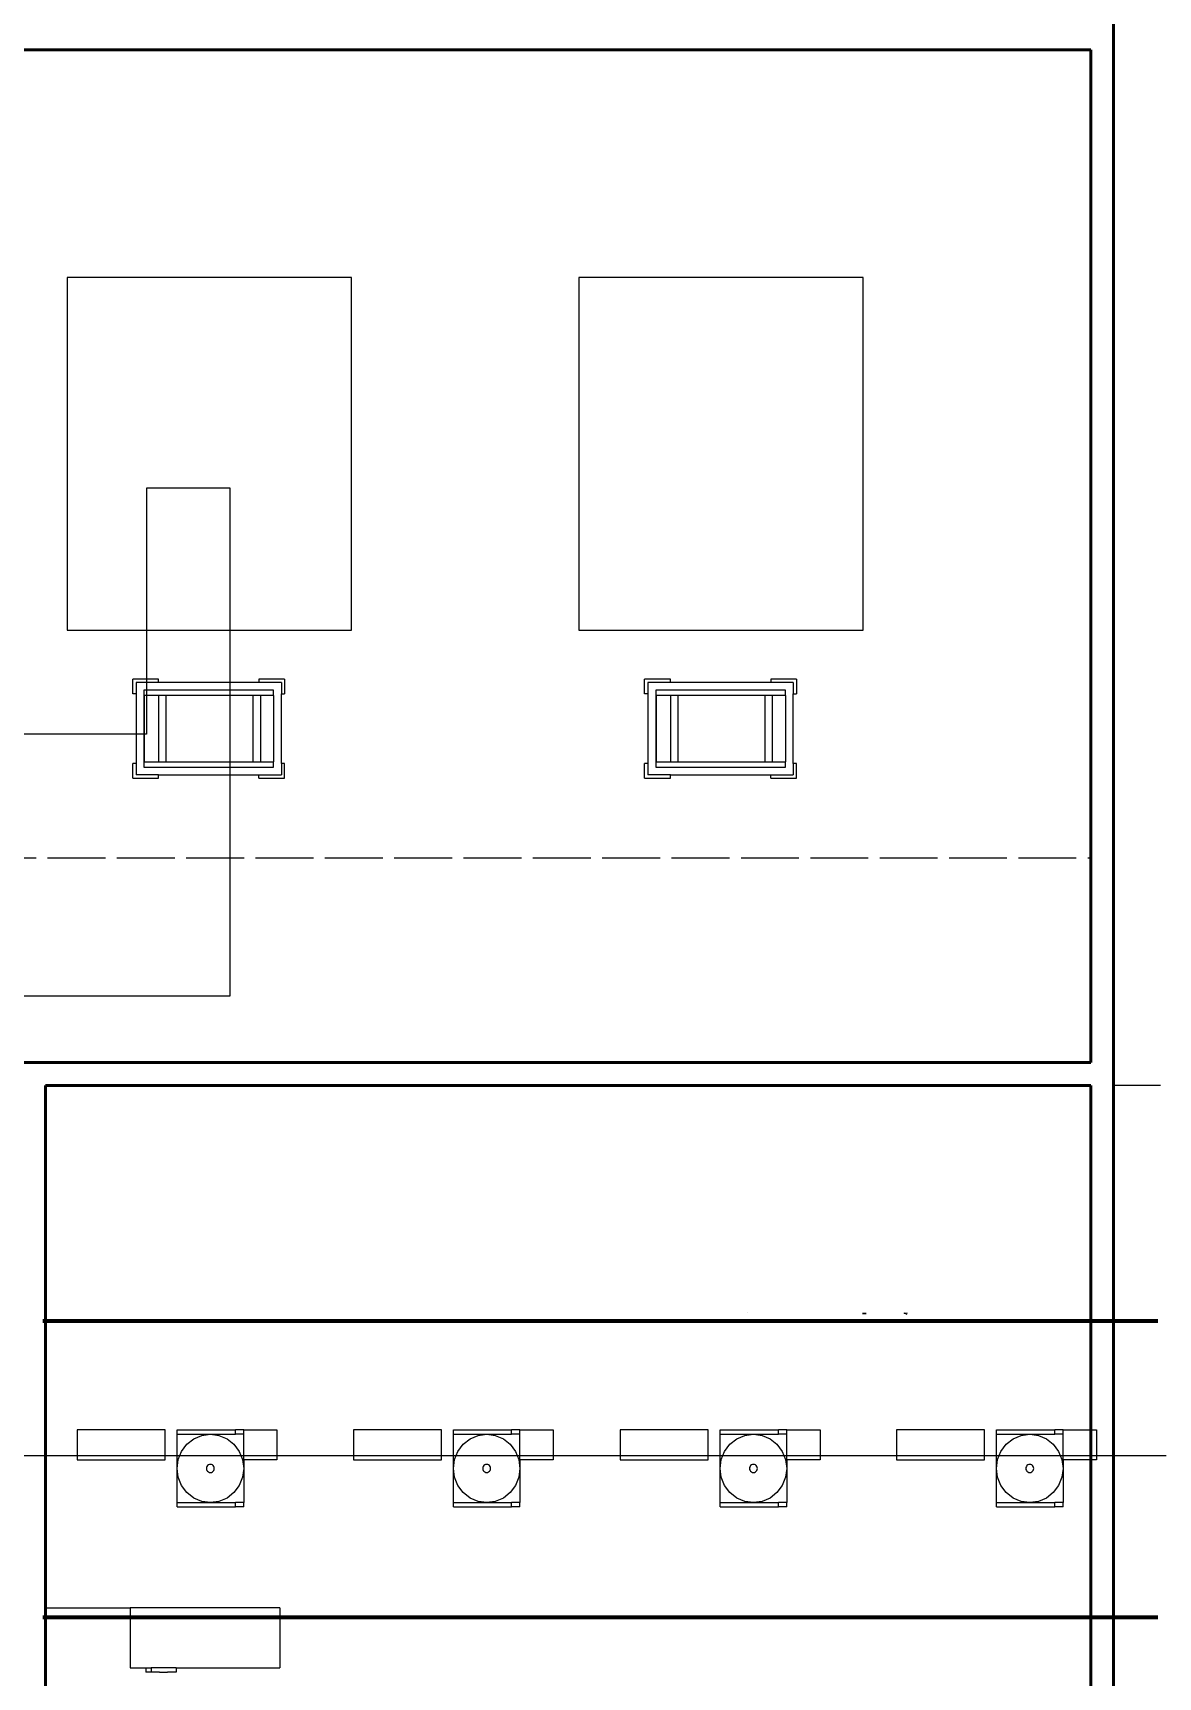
# Model space of a CAD drawing. Header units: millimetres. Extents: x 44692 to 172587, y -26854 to 14445.
# Drawn here: x 156832 to 161778, y -17627 to -10402 of the extents above; entities that cross this region are included whole.
import ezdxf

# ---------------------------------------------------------------- set-up
doc = ezdxf.new("R2010")
doc.units = ezdxf.units.MM
doc.header["$LTSCALE"] = 100
doc.linetypes.add('DASHEDX2', pattern=[3.048, 2.54, -0.508])
for name, color, linetype in [('Area proceso', 90, 'DASHEDX2'), ('Flujo linea A', 4, 'Continuous'), ('Flujo linea B', 160, 'Continuous'), ('Maquinas', 200, 'Continuous'), ('Transporte semielaborado', 30, 'Continuous')]:
    doc.layers.add(name, color=color, linetype=linetype)
doc.layers.add('Paredes', color=7, linetype='Continuous', lineweight=50)

# ---------------------------------------------------------------- blocks, each defined once
blk = doc.blocks.new('Bakery Trolley pl')
at = {"layer": 'Transporte semielaborado'}
for p, q in [((0.1804, 0.6253), (0.2371, 0.6253)), ((0.1804, 0.6253), (0.1804, 0.526)), ((0.2371, 0.6127), (0.1929, 0.6127)), ((0.1929, 0.526), (0.1929, 0.6127)), ((0.2229, 0.5827), (0.2229, 0.0827)), ((0.2429, 0.5827), (0.2229, 0.5827)), ((0.2371, 0.6127), (0.2371, 0.6253)), ((0.5048, 0.6127), (0.2371, 0.6127)), ((0.2429, 0.5827), (0.2429, 0.5798)), ((0.4989, 0.5827), (0.2429, 0.5827)), ((0.2429, 0.5798), (0.4989, 0.5798)), ((0.2429, 0.5798), (0.2429, 0.5245)), ((0.5189, 0.5827), (0.4989, 0.5827)), ((0.4989, 0.5798), (0.4989, 0.5827)), ((0.4989, 0.5245), (0.4989, 0.5798)), ((0.5048, 0.6127), (0.5048, 0.6253)), ((0.5048, 0.6253), (0.5615, 0.6253)), ((0.5489, 0.6127), (0.5048, 0.6127)), ((0.5189, 0.0827), (0.5189, 0.5827)), ((0.5489, 0.526), (0.5489, 0.6127)), ((0.5615, 0.526), (0.5615, 0.6253)), ((0.1804, 0.526), (0.1929, 0.526)), ((0.1929, 0.526), (0.1929, 0.1394)), ((0.2429, 0.5245), (0.4989, 0.5245)), ((0.2429, 0.5245), (0.2429, 0.4967)), ((0.4989, 0.4967), (0.4989, 0.5245)), ((0.5489, 0.526), (0.5615, 0.526)), ((0.5489, 0.1394), (0.5489, 0.526)), ((0.2429, 0.4967), (0.4989, 0.4967)), ((0.2429, 0.4967), (0.2429, 0.1615)), ((0.4989, 0.1615), (0.4989, 0.4967)), ((0.1804, 0.1394), (0.1929, 0.1394)), ((0.1804, 0.1394), (0.1804, 0.0402)), ((0.1929, 0.1394), (0.1929, 0.0527)), ((0.2429, 0.1615), (0.4989, 0.1615)), ((0.2429, 0.1615), (0.2429, 0.1325)), ((0.2429, 0.1325), (0.4989, 0.1325)), ((0.2429, 0.1325), (0.2429, 0.0827)), ((0.4989, 0.1325), (0.4989, 0.1615)), ((0.4989, 0.0827), (0.4989, 0.1325)), ((0.5615, 0.1394), (0.5489, 0.1394)), ((0.5489, 0.0527), (0.5489, 0.1394)), ((0.5615, 0.0402), (0.5615, 0.1394)), ((0.2229, 0.0827), (0.2429, 0.0827)), ((0.4989, 0.0827), (0.2429, 0.0827)), ((0.4989, 0.0827), (0.5189, 0.0827)), ((0.1804, 0.0402), (0.2371, 0.0402)), ((0.2371, 0.0527), (0.1929, 0.0527)), ((0.2371, 0.0402), (0.2371, 0.0527)), ((0.2371, 0.0527), (0.5048, 0.0527)), ((0.5048, 0.0527), (0.5048, 0.0402)), ((0.5489, 0.0527), (0.5048, 0.0527)), ((0.5615, 0.0402), (0.5048, 0.0402))]:
    blk.add_line(p, q, dxfattribs=at)

msp = doc.modelspace()

# ---------------------------------------------------------------- linework, layer by layer
at = {"layer": 'Area proceso'}
for p, q in [((155980.652, -10476.822), (161481.616, -10476.822)), ((161481.616, -14026.822), (161481.616, -10476.822)), ((155981.754, -14026.822), (161481.616, -14026.822))]:
    msp.add_line(p, q, dxfattribs=at)
at = {"layer": 'Area proceso', "color": 3}
for p, q in [((161481.616, -15026.822), (156887.38, -15026.822)), ((161787.38, -15026.822), (161581.616, -15026.822))]:
    msp.add_line(p, q, dxfattribs=at)
at = {"layer": 'Flujo linea A'}
msp.add_line((154111.708, -16653.231), (161813.634, -16653.231), dxfattribs=at)
at = {"layer": 'Flujo linea B'}
for p, q in [((157699.24, -12403.025), (157331.767, -12403.025)), ((157331.767, -12403.025), (157331.767, -13483.877)), ((157699.24, -14632.8), (157699.24, -12403.025)), ((157331.767, -13483.877), (155436.402, -13483.877)), ((153510.447, -14632.8), (157699.24, -14632.8))]:
    msp.add_line(p, q, dxfattribs=at)
at = {"layer": 'Maquinas'}
for p, q in [((156981.616, -11476.822), (156981.616, -13026.822)), ((158231.616, -11476.822), (156981.616, -11476.822)), ((158231.616, -13026.822), (158231.616, -11476.822)), ((159231.616, -11476.822), (159231.616, -13026.822)), ((160481.616, -11476.822), (159231.616, -11476.822)), ((160481.616, -13026.822), (160481.616, -11476.822)), ((156981.616, -13026.822), (158231.616, -13026.822)), ((159231.616, -13026.822), (160481.616, -13026.822)), ((156875.828, -16062.88), (161775.828, -16062.88)), ((157026.187, -16541.023), (157026.187, -16672.535)), ((157412.732, -16541.023), (157026.187, -16541.023)), ((157412.732, -16672.535), (157412.732, -16541.023)), ((157465.372, -16559.811), (157465.372, -16541.023)), ((157465.372, -16541.023), (157721.562, -16541.023)), ((157721.562, -16559.811), (157721.562, -16541.023)), ((157758.161, -16541.023), (157721.562, -16541.023)), ((157758.161, -16559.811), (157758.161, -16541.023)), ((157758.161, -16541.023), (157904.556, -16541.023)), ((157904.556, -16541.023), (157904.556, -16672.535)), ((158240.719, -16541.023), (158240.719, -16672.535)), ((158627.263, -16541.023), (158240.719, -16541.023)), ((158627.263, -16672.535), (158627.263, -16541.023)), ((158679.903, -16559.811), (158679.903, -16541.023)), ((158679.903, -16541.023), (158936.094, -16541.023)), ((158936.094, -16559.811), (158936.094, -16541.023)), ((158972.693, -16541.023), (158936.094, -16541.023)), ((158972.693, -16559.811), (158972.693, -16541.023)), ((158972.693, -16541.023), (159119.087, -16541.023)), ((159119.087, -16541.023), (159119.087, -16672.535)), ((159413.264, -16541.023), (159413.264, -16672.535)), ((159799.809, -16541.023), (159413.264, -16541.023)), ((159799.809, -16672.535), (159799.809, -16541.023)), ((159852.449, -16559.811), (159852.449, -16541.023)), ((159852.449, -16541.023), (160108.639, -16541.023)), ((160108.639, -16559.811), (160108.639, -16541.023)), ((160145.238, -16541.023), (160108.639, -16541.023)), ((160145.238, -16559.811), (160145.238, -16541.023)), ((160145.238, -16541.023), (160291.633, -16541.023)), ((160291.633, -16541.023), (160291.633, -16672.535)), ((160627.796, -16541.023), (160627.796, -16672.535)), ((161014.34, -16541.023), (160627.796, -16541.023)), ((161014.34, -16672.535), (161014.34, -16541.023)), ((161066.98, -16559.811), (161066.98, -16541.023)), ((161066.98, -16541.023), (161323.171, -16541.023)), ((161323.171, -16559.811), (161323.171, -16541.023)), ((161359.77, -16541.023), (161323.171, -16541.023)), ((161359.77, -16559.811), (161359.77, -16541.023)), ((161359.77, -16541.023), (161506.164, -16541.023)), ((161506.164, -16541.023), (161506.164, -16672.535)), ((157465.372, -16559.811), (157611.766, -16559.811)), ((157465.372, -16710.11), (157465.372, -16559.811)), ((157484.985, -16634.961), (157508.25, -16603.832)), ((157508.25, -16603.832), (157538.569, -16579.947)), ((157538.569, -16579.947), (157573.877, -16564.932)), ((157573.877, -16564.932), (157611.766, -16559.811)), ((157611.766, -16559.811), (157649.656, -16564.932)), ((157611.766, -16559.811), (157721.562, -16559.811)), ((157649.656, -16564.932), (157684.964, -16579.947)), ((157684.964, -16579.947), (157715.283, -16603.832)), ((157715.283, -16603.832), (157738.548, -16634.961)), ((157758.161, -16559.811), (157721.562, -16559.811)), ((157758.161, -16672.535), (157758.161, -16559.811)), ((158679.903, -16559.811), (158826.298, -16559.811)), ((158679.903, -16710.11), (158679.903, -16559.811)), ((158699.516, -16634.961), (158722.781, -16603.832)), ((158722.781, -16603.832), (158753.1, -16579.947)), ((158753.1, -16579.947), (158788.408, -16564.932)), ((158788.408, -16564.932), (158826.298, -16559.811)), ((158826.298, -16559.811), (158864.188, -16564.932)), ((158826.298, -16559.811), (158936.094, -16559.811)), ((158864.188, -16564.932), (158899.495, -16579.947)), ((158899.495, -16579.947), (158929.815, -16603.832)), ((158929.815, -16603.832), (158953.079, -16634.961)), ((158972.693, -16559.811), (158936.094, -16559.811)), ((158972.693, -16672.535), (158972.693, -16559.811)), ((159852.449, -16559.811), (159998.843, -16559.811)), ((159852.449, -16710.11), (159852.449, -16559.811)), ((159872.062, -16634.961), (159895.327, -16603.832)), ((159895.327, -16603.832), (159925.646, -16579.947)), ((159925.646, -16579.947), (159960.954, -16564.932)), ((159960.954, -16564.932), (159998.843, -16559.811)), ((159998.843, -16559.811), (160036.733, -16564.932)), ((159998.843, -16559.811), (160108.639, -16559.811)), ((160036.733, -16564.932), (160072.041, -16579.947)), ((160072.041, -16579.947), (160102.36, -16603.832)), ((160102.36, -16603.832), (160125.625, -16634.961)), ((160145.238, -16559.811), (160108.639, -16559.811)), ((160145.238, -16672.535), (160145.238, -16559.811)), ((161066.98, -16559.811), (161213.375, -16559.811)), ((161066.98, -16710.11), (161066.98, -16559.811)), ((161086.593, -16634.961), (161109.858, -16603.832)), ((161109.858, -16603.832), (161140.177, -16579.947)), ((161140.177, -16579.947), (161175.485, -16564.932)), ((161175.485, -16564.932), (161213.375, -16559.811)), ((161213.375, -16559.811), (161251.265, -16564.932)), ((161213.375, -16559.811), (161323.171, -16559.811)), ((161251.265, -16564.932), (161286.572, -16579.947)), ((161286.572, -16579.947), (161316.892, -16603.832)), ((161316.892, -16603.832), (161340.156, -16634.961)), ((161359.77, -16559.811), (161323.171, -16559.811)), ((161359.77, -16672.535), (161359.77, -16559.811)), ((157026.187, -16672.535), (157412.732, -16672.535)), ((157465.372, -16710.11), (157470.36, -16671.21)), ((157470.36, -16671.21), (157484.985, -16634.961)), ((157738.548, -16634.961), (157753.173, -16671.21)), ((157753.173, -16671.21), (157758.161, -16710.11)), ((157904.556, -16672.535), (157758.161, -16672.535)), ((157758.161, -16672.535), (157758.161, -16710.11)), ((158240.719, -16672.535), (158627.263, -16672.535)), ((158679.903, -16710.11), (158684.891, -16671.21)), ((158684.891, -16671.21), (158699.516, -16634.961)), ((158953.079, -16634.961), (158967.704, -16671.21)), ((158967.704, -16671.21), (158972.693, -16710.11)), ((159119.087, -16672.535), (158972.693, -16672.535)), ((158972.693, -16672.535), (158972.693, -16710.11)), ((159413.264, -16672.535), (159799.809, -16672.535)), ((159852.449, -16710.11), (159857.437, -16671.21)), ((159857.437, -16671.21), (159872.062, -16634.961)), ((160125.625, -16634.961), (160140.25, -16671.21)), ((160140.25, -16671.21), (160145.238, -16710.11)), ((160291.633, -16672.535), (160145.238, -16672.535)), ((160145.238, -16672.535), (160145.238, -16710.11)), ((160627.796, -16672.535), (161014.34, -16672.535)), ((161066.98, -16710.11), (161071.968, -16671.21)), ((161071.968, -16671.21), (161086.593, -16634.961)), ((161340.156, -16634.961), (161354.781, -16671.21)), ((161354.781, -16671.21), (161359.77, -16710.11)), ((161506.164, -16672.535), (161359.77, -16672.535)), ((161359.77, -16672.535), (161359.77, -16710.11)), ((157470.36, -16749.011), (157465.372, -16710.11)), ((157465.372, -16860.41), (157465.372, -16710.11)), ((157484.985, -16785.26), (157470.36, -16749.011)), ((157595.049, -16705.511), (157594.459, -16710.11)), ((157594.459, -16710.11), (157595.049, -16714.709)), ((157596.778, -16701.226), (157595.049, -16705.511)), ((157595.049, -16714.709), (157596.778, -16718.995)), ((157599.528, -16697.546), (157596.778, -16701.226)), ((157596.778, -16718.995), (157599.528, -16722.675)), ((157603.113, -16694.722), (157599.528, -16697.546)), ((157599.528, -16722.675), (157603.113, -16725.499)), ((157607.287, -16692.947), (157603.113, -16694.722)), ((157603.113, -16725.499), (157607.287, -16727.274)), ((157611.766, -16692.341), (157607.287, -16692.947)), ((157607.287, -16727.274), (157611.766, -16727.879)), ((157616.246, -16692.947), (157611.766, -16692.341)), ((157611.766, -16727.879), (157616.246, -16727.274)), ((157620.42, -16694.722), (157616.246, -16692.947)), ((157616.246, -16727.274), (157620.42, -16725.499)), ((157624.004, -16697.546), (157620.42, -16694.722)), ((157620.42, -16725.499), (157624.004, -16722.675)), ((157626.755, -16701.226), (157624.004, -16697.546)), ((157624.004, -16722.675), (157626.755, -16718.995)), ((157628.484, -16705.511), (157626.755, -16701.226)), ((157626.755, -16718.995), (157628.484, -16714.709)), ((157629.074, -16710.11), (157628.484, -16705.511)), ((157628.484, -16714.709), (157629.074, -16710.11)), ((157753.173, -16749.011), (157738.548, -16785.26)), ((157758.161, -16710.11), (157753.173, -16749.011)), ((157758.161, -16710.11), (157758.161, -16860.41)), ((158684.891, -16749.011), (158679.903, -16710.11)), ((158679.903, -16860.41), (158679.903, -16710.11)), ((158699.516, -16785.26), (158684.891, -16749.011)), ((158809.58, -16705.511), (158808.991, -16710.11)), ((158808.991, -16710.11), (158809.58, -16714.709)), ((158811.309, -16701.226), (158809.58, -16705.511)), ((158809.58, -16714.709), (158811.309, -16718.995)), ((158814.06, -16697.546), (158811.309, -16701.226)), ((158811.309, -16718.995), (158814.06, -16722.675)), ((158817.644, -16694.722), (158814.06, -16697.546)), ((158814.06, -16722.675), (158817.644, -16725.499)), ((158821.818, -16692.947), (158817.644, -16694.722)), ((158817.644, -16725.499), (158821.818, -16727.274)), ((158826.298, -16692.341), (158821.818, -16692.947)), ((158821.818, -16727.274), (158826.298, -16727.879)), ((158830.777, -16692.947), (158826.298, -16692.341)), ((158826.298, -16727.879), (158830.777, -16727.274)), ((158834.952, -16694.722), (158830.777, -16692.947)), ((158830.777, -16727.274), (158834.952, -16725.499)), ((158838.536, -16697.546), (158834.952, -16694.722)), ((158834.952, -16725.499), (158838.536, -16722.675)), ((158841.286, -16701.226), (158838.536, -16697.546)), ((158838.536, -16722.675), (158841.286, -16718.995)), ((158843.015, -16705.511), (158841.286, -16701.226)), ((158841.286, -16718.995), (158843.015, -16714.709)), ((158843.605, -16710.11), (158843.015, -16705.511)), ((158843.015, -16714.709), (158843.605, -16710.11)), ((158967.704, -16749.011), (158953.079, -16785.26)), ((158972.693, -16710.11), (158967.704, -16749.011)), ((158972.693, -16710.11), (158972.693, -16860.41)), ((159857.437, -16749.011), (159852.449, -16710.11)), ((159852.449, -16860.41), (159852.449, -16710.11)), ((159872.062, -16785.26), (159857.437, -16749.011)), ((159982.126, -16705.511), (159981.536, -16710.11)), ((159981.536, -16710.11), (159982.126, -16714.709)), ((159983.855, -16701.226), (159982.126, -16705.511)), ((159982.126, -16714.709), (159983.855, -16718.995)), ((159986.605, -16697.546), (159983.855, -16701.226)), ((159983.855, -16718.995), (159986.605, -16722.675)), ((159990.19, -16694.722), (159986.605, -16697.546)), ((159986.605, -16722.675), (159990.19, -16725.499)), ((159994.364, -16692.947), (159990.19, -16694.722)), ((159990.19, -16725.499), (159994.364, -16727.274)), ((159998.843, -16692.341), (159994.364, -16692.947)), ((159994.364, -16727.274), (159998.843, -16727.879)), ((160003.323, -16692.947), (159998.843, -16692.341)), ((159998.843, -16727.879), (160003.323, -16727.274)), ((160007.497, -16694.722), (160003.323, -16692.947)), ((160003.323, -16727.274), (160007.497, -16725.499)), ((160011.081, -16697.546), (160007.497, -16694.722)), ((160007.497, -16725.499), (160011.081, -16722.675)), ((160013.832, -16701.226), (160011.081, -16697.546)), ((160011.081, -16722.675), (160013.832, -16718.995)), ((160015.561, -16705.511), (160013.832, -16701.226)), ((160013.832, -16718.995), (160015.561, -16714.709)), ((160016.151, -16710.11), (160015.561, -16705.511)), ((160015.561, -16714.709), (160016.151, -16710.11)), ((160140.25, -16749.011), (160125.625, -16785.26)), ((160145.238, -16710.11), (160140.25, -16749.011)), ((160145.238, -16710.11), (160145.238, -16860.41)), ((161071.968, -16749.011), (161066.98, -16710.11)), ((161066.98, -16860.41), (161066.98, -16710.11)), ((161086.593, -16785.26), (161071.968, -16749.011)), ((161196.657, -16705.511), (161196.067, -16710.11)), ((161196.067, -16710.11), (161196.657, -16714.709)), ((161198.386, -16701.226), (161196.657, -16705.511)), ((161196.657, -16714.709), (161198.386, -16718.995)), ((161201.137, -16697.546), (161198.386, -16701.226)), ((161198.386, -16718.995), (161201.137, -16722.675)), ((161204.721, -16694.722), (161201.137, -16697.546)), ((161201.137, -16722.675), (161204.721, -16725.499)), ((161208.895, -16692.947), (161204.721, -16694.722)), ((161204.721, -16725.499), (161208.895, -16727.274)), ((161213.375, -16692.341), (161208.895, -16692.947)), ((161208.895, -16727.274), (161213.375, -16727.879)), ((161217.854, -16692.947), (161213.375, -16692.341)), ((161213.375, -16727.879), (161217.854, -16727.274)), ((161222.028, -16694.722), (161217.854, -16692.947)), ((161217.854, -16727.274), (161222.028, -16725.499)), ((161225.613, -16697.546), (161222.028, -16694.722)), ((161222.028, -16725.499), (161225.613, -16722.675)), ((161228.363, -16701.226), (161225.613, -16697.546)), ((161225.613, -16722.675), (161228.363, -16718.995)), ((161230.092, -16705.511), (161228.363, -16701.226)), ((161228.363, -16718.995), (161230.092, -16714.709)), ((161230.682, -16710.11), (161230.092, -16705.511)), ((161230.092, -16714.709), (161230.682, -16710.11)), ((161354.781, -16749.011), (161340.156, -16785.26)), ((161359.77, -16710.11), (161354.781, -16749.011)), ((161359.77, -16710.11), (161359.77, -16860.41)), ((157508.25, -16816.388), (157484.985, -16785.26)), ((157538.569, -16840.273), (157508.25, -16816.388)), ((157715.283, -16816.388), (157684.964, -16840.273)), ((157738.548, -16785.26), (157715.283, -16816.388)), ((158722.781, -16816.388), (158699.516, -16785.26)), ((158753.1, -16840.273), (158722.781, -16816.388)), ((158929.815, -16816.388), (158899.495, -16840.273)), ((158953.079, -16785.26), (158929.815, -16816.388)), ((159895.327, -16816.388), (159872.062, -16785.26)), ((159925.646, -16840.273), (159895.327, -16816.388)), ((160102.36, -16816.388), (160072.041, -16840.273)), ((160125.625, -16785.26), (160102.36, -16816.388)), ((161109.858, -16816.388), (161086.593, -16785.26)), ((161140.177, -16840.273), (161109.858, -16816.388)), ((161316.892, -16816.388), (161286.572, -16840.273)), ((161340.156, -16785.26), (161316.892, -16816.388)), ((157465.372, -16879.197), (157465.372, -16860.41)), ((157465.372, -16860.41), (157611.766, -16860.41)), ((157465.372, -16879.197), (157721.562, -16879.197)), ((157573.877, -16855.288), (157538.569, -16840.273)), ((157611.766, -16860.41), (157573.877, -16855.288)), ((157649.656, -16855.288), (157611.766, -16860.41)), ((157611.766, -16860.41), (157721.562, -16860.41)), ((157684.964, -16840.273), (157649.656, -16855.288)), ((157721.562, -16879.197), (157721.562, -16860.41)), ((157758.161, -16860.41), (157721.562, -16860.41)), ((157758.161, -16879.197), (157721.562, -16879.197)), ((157758.161, -16879.197), (157758.161, -16860.41)), ((158679.903, -16879.197), (158679.903, -16860.41)), ((158679.903, -16860.41), (158826.298, -16860.41)), ((158679.903, -16879.197), (158936.094, -16879.197)), ((158788.408, -16855.288), (158753.1, -16840.273)), ((158826.298, -16860.41), (158788.408, -16855.288)), ((158864.188, -16855.288), (158826.298, -16860.41)), ((158826.298, -16860.41), (158936.094, -16860.41)), ((158899.495, -16840.273), (158864.188, -16855.288)), ((158936.094, -16879.197), (158936.094, -16860.41)), ((158972.693, -16860.41), (158936.094, -16860.41)), ((158972.693, -16879.197), (158936.094, -16879.197)), ((158972.693, -16879.197), (158972.693, -16860.41)), ((159852.449, -16879.197), (159852.449, -16860.41)), ((159852.449, -16860.41), (159998.843, -16860.41)), ((159852.449, -16879.197), (160108.639, -16879.197)), ((159960.954, -16855.288), (159925.646, -16840.273)), ((159998.843, -16860.41), (159960.954, -16855.288)), ((160036.733, -16855.288), (159998.843, -16860.41)), ((159998.843, -16860.41), (160108.639, -16860.41)), ((160072.041, -16840.273), (160036.733, -16855.288)), ((160108.639, -16879.197), (160108.639, -16860.41)), ((160145.238, -16860.41), (160108.639, -16860.41)), ((160145.238, -16879.197), (160108.639, -16879.197)), ((160145.238, -16879.197), (160145.238, -16860.41)), ((161066.98, -16879.197), (161066.98, -16860.41)), ((161066.98, -16860.41), (161213.375, -16860.41)), ((161066.98, -16879.197), (161323.171, -16879.197)), ((161175.485, -16855.288), (161140.177, -16840.273)), ((161213.375, -16860.41), (161175.485, -16855.288)), ((161251.265, -16855.288), (161213.375, -16860.41)), ((161213.375, -16860.41), (161323.171, -16860.41)), ((161286.572, -16840.273), (161251.265, -16855.288)), ((161323.171, -16879.197), (161323.171, -16860.41)), ((161359.77, -16860.41), (161323.171, -16860.41)), ((161359.77, -16879.197), (161323.171, -16879.197)), ((161359.77, -16879.197), (161359.77, -16860.41)), ((156887.38, -17323.156), (157258.844, -17323.156)), ((157258.844, -17323.156), (157258.844, -17586.18)), ((157917.62, -17323.156), (157258.844, -17323.156)), ((157917.62, -17323.156), (157917.62, -17586.18)), ((157906.068, -17359.213), (161775.828, -17359.213)), ((157258.844, -17586.18), (157327.398, -17586.18)), ((157327.398, -17586.18), (157327.398, -17604.967)), ((157327.398, -17586.18), (157351.147, -17586.18)), ((157351.147, -17604.967), (157327.398, -17604.967)), ((157351.147, -17586.18), (157351.147, -17604.967)), ((157460.943, -17586.18), (157351.147, -17586.18)), ((157388.356, -17604.967), (157351.147, -17604.967)), ((157388.356, -17604.967), (157423.734, -17604.967)), ((157460.943, -17604.967), (157423.734, -17604.967)), ((157460.943, -17586.18), (157460.943, -17604.967)), ((157460.943, -17586.18), (157917.62, -17586.18))]:
    msp.add_line(p, q, dxfattribs=at)
at = {"layer": 'Maquinas', "lineweight": 100}
for p, q in [((159972.066, -16026.822), (159972.066, -16026.822)), ((161775.828, -16062.88), (156875.828, -16062.88)), ((156875.828, -17362.88), (161775.828, -17362.88))]:
    msp.add_line(p, q, dxfattribs=at)
for centre, radius, start, end in [((161734.799, -16077.271), 1250.658, 177.6882148, 177.9476968), ((161825.491, -16161.161), 1166.284, 173.3856737, 173.6655107)]:
    msp.add_arc(centre, radius, start, end, dxfattribs=at)
at = {"layer": 'Paredes'}
for p, q in [((161581.616, -10476.822), (161581.616, -5921.858)), ((155981.616, -10476.822), (161481.616, -10476.822)), ((161481.616, -14026.822), (161481.616, -10476.822)), ((161581.616, -10622.68), (161581.616, -10476.822)), ((161481.616, -14172.68), (161481.615, -10622.68)), ((161581.616, -10622.68), (161581.616, -15013.254)), ((161481.616, -14172.68), (161481.616, -14926.822)), ((156787.38, -14926.822), (161481.616, -14926.822)), ((161581.616, -14926.822), (161581.616, -15026.822)), ((156887.38, -15026.822), (156887.38, -16026.822)), ((156887.38, -15026.822), (161481.616, -15026.822)), ((161481.616, -15026.822), (161481.616, -18323.152)), ((161581.616, -15026.822), (161581.616, -18323.152)), ((156887.38, -16026.822), (156887.38, -18323.152))]:
    msp.add_line(p, q, dxfattribs=at)

# ---------------------------------------------------------------- block references
at = {"layer": 'Transporte semielaborado', "xscale": 1141.039974711085, "yscale": 1141.039974711085, "zscale": 1141.039974711085, "rotation": 90}
for p in [(157984.073, -13882.724), (160234.073, -13882.724)]:
    msp.add_blockref('Bakery Trolley pl', p, dxfattribs=at)

doc.saveas('drawing.dxf')
